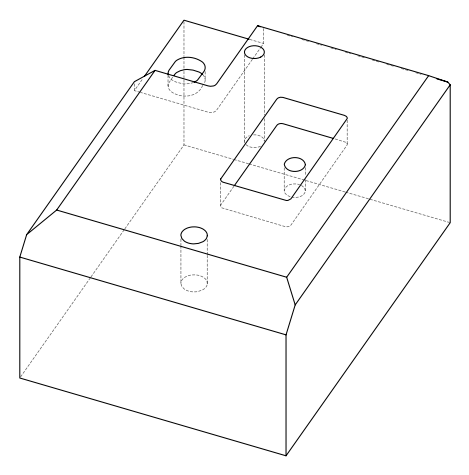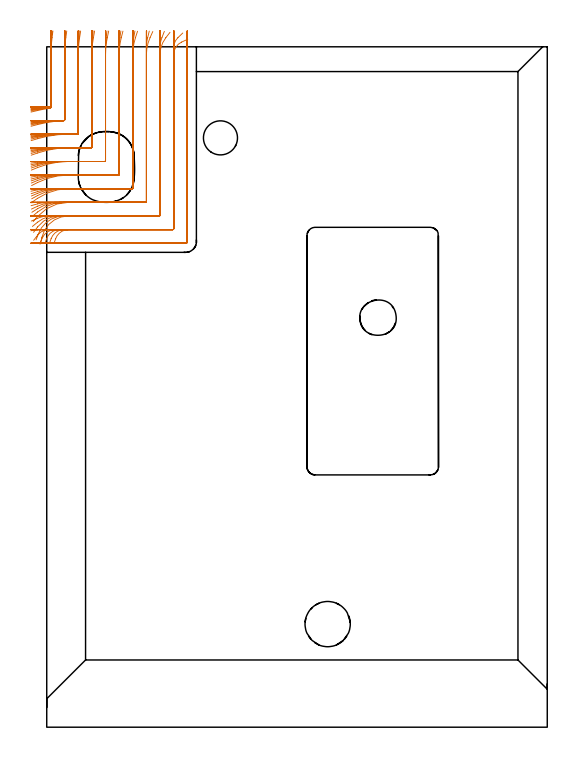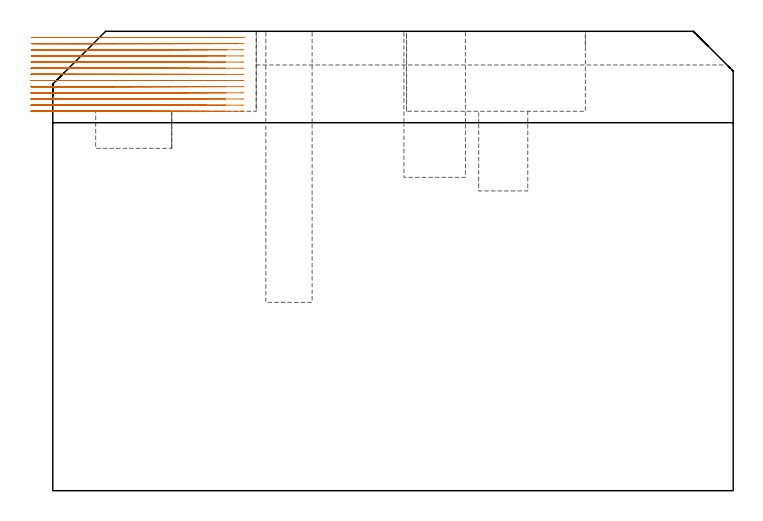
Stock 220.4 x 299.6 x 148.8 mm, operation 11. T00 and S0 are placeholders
(PLAN: 15 operations, 9 tool changes, 137.6 min)
(1 SPOT_DRILL | STEP1POCKET | NXT0321_9005460120000 | 0.04 min | 2846 mm3)
(2 SPOT_DRILL_1 | STEP1POCKET_2 | NXT0321_9005460120000 | 0.03 min | 2 mm3)
(3 DRILL_BLIND_HOLE_INTO_CENTER | STEP1POCKET | NXT0301_128 | 0.12 min | 2870 mm3)
(4 DRILL_BLIND_HOLE_INTO_CENTER_1 | STEP1POCKET_2 | NXT0301_065 | 0.36 min | 5993 mm3)
(5 DRILL_TO_ENLARGE_BLIND_HOLE | STEP1POCKET_2 | UGT0301_375 | 0.36 min | 9500 mm3)
(6 MILL_ROUGH_BLIND_HOLE_CONTOUR | STEP1POCKET | NXT0201_009 | Spiral | 1.48 min | 4505 mm3)
(7 AREA_MILL | FG_CHAMFER_SURFACE | UGT0205_001 | 10.72 min | 30631 mm3)
(8 AREA_MILL_1 | FG_CHAMFER_SURFACE_1 | UGT0205_001 | 19.07 min | 94105 mm3)
(9 AREA_MILL_2 | FG_CHAMFER_SURFACE_2 | UGT0205_001 | 4.98 min | 9544 mm3)
(10 AREA_MILL_3 | FG_CHAMFER_SURFACE_3 | UGT0205_001 | 11.14 min | 22278 mm3)
(11 MILL_CORNER_NOTCH_RECTANGULAR | CORNER_NOTCH_RECTANGULAR | NXT0201_009 | Follow Part, ap 2, ae 75% | 32.6 min | 152874 mm3)
(12 MILL_RECTANGULAR_POCKET | POCKET_RECTANGULAR_STRAIGHT | NXT0201_008 | Follow Part, ap 1.5, ae 75% | 54.92 min | 158095 mm3)
(13 MILL_RECTANGULAR_POCKET_1 | POCKET_RECTANGULAR_STRAIGHT_1 | NXT0201_012 | Follow Part, ap 4, ae 75% | 0.77 min | 7881 mm3)
(14 MILL_BLIND_HOLE_FROM_SOLID_MATERIAL | STEP1POCKET_1 | NXT0201_012 | Spiral | 0.82 min | 14716 mm3)
(15 BORE_BLIND_HOLE | STEP1POCKET_1 | UGT0332_076 | 0.2 min | 0 mm3)
(TOOL NXT0321_9005460120000 | NC Spot Drill, 142deg, 12mm, Carbide, Uncoated | D12 PA142 FL30 Z2)
(TOOL NXT0301_128 | Carbide Drill 12mm [861.1-1200-036A1-GP GC34] | D12 PA150 FL37.4 Z2)
(TOOL NXT0301_065 | Carbide Drill 9.4mm [860.1-0940-075A1-MM 2214] | D9.4 PA140 FL98 Z2)
(TOOL UGT0301_375 | Twist Drill Flat Bottom 15 mm | D15 PA180 FL120 Z2)
(TOOL NXT0201_009 | ENDMILL 8mm [2P460-0800-NA 1630] | D8 FL26 Z6)
(TOOL UGT0205_001 | Chamfer Mill 20 x 3 x 45 deg. | D20 FL50 Z2)
(TOOL NXT0201_008 | ENDMILL 6mm [2P460-0600-NA 1630] | D6 FL26 Z6)
(TOOL NXT0201_012 | ENDMILL 16mm [2P460-1600-NA 1630] | D16 FL38 Z6)
(TOOL UGT0332_076 | 19.75 mm Rough Boring Bar | D19.75)
(OP 11 MILL_CORNER_NOTCH_RECTANGULAR)
G17 G21 G94 G90
T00 M6
G54
G17 G0 G90 X-6.922 Y270.864 S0 M3
G43 Z158.8 H1
Z146.808
G94 G1 X-4. Y271.543 F250.
G2 X1.558 Y272.561 R60. F500.
G3 X1.9 Y272.953 R0.4
G1 Y296.224
G2 X2.355 Y303.6 R60.
G1 X2.724 Y306.577 F250.
G0 Z158.8
X-6.904 Y264.61
Z146.808
G1 X-4. Y265.365
G2 X7.519 Y267.061 R54. F500.
G3 X7.9 Y267.456 R0.4
G1 Y296.224
G2 X8.406 Y303.6 R54.
G1 X8.816 Y306.572 F250.
G0 Z158.8
X-6.877 Y258.29
Z146.808
G1 X-4. Y259.139
G2 X9.58 Y261.1 R48. F500.
G1 X13.504
G3 X13.9 Y261.496 R0.4
G1 Y296.224
G2 X14.47 Y303.6 R48.
G1 X14.931 Y306.564 F250.
G0 Z158.8
X-6.839 Y251.874
Z146.808
G1 X-4. Y252.844
G2 X9.58 Y255.1 R42. F500.
G1 X19.504
G3 X19.9 Y255.496 R0.4
G1 Y296.224
G2 X20.553 Y303.6 R42.
G1 X21.08 Y306.553 F250.
G0 Z158.8
X-6.778 Y245.309
Z146.808
G1 X-4. Y246.44
G2 X9.58 Y249.1 R36. F500.
G1 X25.503
G3 X25.9 Y249.497 R0.4
G1 Y296.224
G2 X26.664 Y303.6 R36.
G1 X27.278 Y306.536 F250.
G0 Z158.8
X-6.675 Y238.492
Z146.808
G1 X-4. Y239.85
G2 X9.58 Y243.1 R30. F500.
G1 X31.503
G3 X31.9 Y243.497 R0.4
G1 Y296.224
G2 X32.821 Y303.6 R30.
G1 X33.558 Y306.508 F250.
G0 Z158.8
X-6.474 Y231.191
Z146.808
G1 X-4. Y232.888
G2 X9.58 Y237.1 R24. F500.
G1 X37.503
G3 X37.9 Y237.497 R0.4
G1 Y296.224
G2 X39.061 Y303.6 R24.
G1 X39.983 Y306.455 F250.
G0 Z158.8
X-5.969 Y222.651
Z146.808
G1 X-4. Y224.914
G2 X9.58 Y231.1 R18. F500.
G1 X43.503
G3 X43.9 Y231.497 R0.4
G1 Y296.224
G2 X45.48 Y303.6 R18.
G1 X46.71 Y306.337 F250.
G0 Z158.8
X-2.785 Y212.787
Z146.808
G1 X-2.131 Y215.715
G2 X9.58 Y225.1 R12. F500.
G1 X49.503
G3 X49.9 Y225.497 R0.4
G1 Y296.224
G2 X52.434 Y303.6 R12.
G1 X54.278 Y305.966 F250.
G0 Z158.8
X3.423 Y213.686
Z146.808
G1 X3.923 Y215.1
G2 X9.58 Y219.1 R6. F500.
G1 X55.503
G3 X55.9 Y219.497 R0.4
G1 Y296.224
G2 X59.378 Y301.669 R6.
G1 X62.101 Y302.93 F250.
G0 Z158.8
X6.58 Y213.1
Z146.808
G1 X9.58
X61.2 F500.
G3 X61.9 Y213.8 R0.7
G1 Y296.224
Y299.224 F250.
G0 Z158.8
X-6.944 Y271.392
Z144.815
G1 X-4. Y271.971
G2 X1.545 Y272.795 R60. F500.
G3 X1.9 Y273.188 R0.4
G1 Y299.272
G2 X2.056 Y303.6 R60.
G1 X2.273 Y306.592 F250.
G0 Z158.8
X-6.93 Y265.199
Z144.815
G1 X-4. Y265.843
G2 X7.505 Y267.1 R54. F500.
G3 X7.9 Y267.496 R0.4
G1 Y299.272
G2 X8.074 Y303.6 R54.
G1 X8.314 Y306.59 F250.
G0 Z158.8
X-6.911 Y258.957
Z144.815
G1 X-4. Y259.681
G2 X7.584 Y261.1 R48. F500.
G1 X13.504
G3 X13.9 Y261.496 R0.4
G1 Y299.272
G2 X14.096 Y303.6 R48.
G1 X14.366 Y306.588 F250.
G0 Z158.8
X-6.884 Y252.643
Z144.815
G1 X-4. Y253.471
G2 X7.584 Y255.1 R42. F500.
G1 X19.504
G3 X19.9 Y255.496 R0.4
G1 Y299.272
G2 X20.124 Y303.6 R42.
G1 X20.433 Y306.584 F250.
G0 Z158.8
X-6.84 Y246.22
Z144.815
G1 X-4. Y247.185
G2 X7.584 Y249.1 R36. F500.
G1 X25.503
G3 X25.9 Y249.497 R0.4
G1 Y299.272
G2 X26.161 Y303.6 R36.
G1 X26.522 Y306.578 F250.
G0 Z158.8
X-6.767 Y239.615
Z144.815
G1 X-4. Y240.773
G2 X7.584 Y243.1 R30. F500.
G1 X31.503
G3 X31.9 Y243.497 R0.4
G1 Y299.272
G2 X32.214 Y303.6 R30.
G1 X32.647 Y306.569 F250.
G0 Z158.8
X-6.627 Y232.671
Z144.815
G1 X-4. Y234.119
G2 X7.584 Y237.1 R24. F500.
G1 X37.503
G3 X37.9 Y237.497 R0.4
G1 Y299.272
G2 X38.294 Y303.6 R24.
G1 X38.835 Y306.551 F250.
G0 Z158.8
X-6.296 Y224.947
Z144.815
G1 X-4. Y226.877
G2 X7.584 Y231.1 R18. F500.
G1 X43.503
G3 X43.9 Y231.497 R0.4
G1 Y299.272
G2 X44.428 Y303.6 R18.
G1 X45.149 Y306.512 F250.
G0 Z158.8
X-4.694 Y214.597
Z144.815
G1 X-3.62 Y217.398
G2 X7.584 Y225.1 R12. F500.
G1 X49.503
G3 X49.9 Y225.497 R0.4
G1 Y299.272
G2 X50.708 Y303.6 R12.
G1 X51.79 Y306.398 F250.
G0 Z158.8
X1.427 Y213.686
Z144.815
G1 X1.927 Y215.1
G2 X7.584 Y219.1 R6. F500.
G1 X55.503
G3 X55.9 Y219.497 R0.4
G1 Y299.272
G2 X57.743 Y303.598 R6.
G1 X59.906 Y305.677 F250.
G0 Z158.8
X4.584 Y213.1
Z144.815
G1 X7.584
X61.2 F500.
G3 X61.9 Y213.8 R0.7
G1 Y299.272
Y302.272 F250.
G0 Z158.8
X-6.961 Y271.848
Z142.823
G1 X-4. Y272.328
G2 X1.531 Y272.962 R60. F500.
G3 X1.9 Y273.357 R0.4
G1 Y302.903
G2 X1.904 Y303.6 R60.
G1 X1.939 Y306.6 F250.
G0 Z158.8
X-6.952 Y265.707
Z142.823
G1 X-4. Y266.241
G2 X5.596 Y267.1 R54. F500.
G1 X7.504
G3 X7.9 Y267.496 R0.4
G1 Y302.903
G2 X7.905 Y303.6 R54.
G1 X7.943 Y306.6 F250.
G0 Z158.8
X-6.939 Y259.531
Z142.823
G1 X-4. Y260.131
G2 X5.596 Y261.1 R48. F500.
G1 X13.504
G3 X13.9 Y261.496 R0.4
G1 Y302.903
G2 X13.905 Y303.6 R48.
G1 X13.949 Y306.6 F250.
G0 Z158.8
X-6.921 Y253.304
Z142.823
G1 X-4. Y253.989
G2 X5.596 Y255.1 R42. F500.
G1 X19.504
G3 X19.9 Y255.496 R0.4
G1 Y302.903
G2 X19.906 Y303.6 R42.
G1 X19.956 Y306.6 F250.
G0 Z158.8
X-6.891 Y246.998
Z142.823
G1 X-4. Y247.798
G2 X5.596 Y249.1 R36. F500.
G1 X25.503
G3 X25.9 Y249.497 R0.4
G1 Y302.903
G2 X25.907 Y303.6 R36.
G1 X25.965 Y306.599 F250.
G0 Z158.8
X-6.842 Y240.564
Z142.823
G1 X-4. Y241.524
G2 X5.596 Y243.1 R30. F500.
G1 X31.503
G3 X31.9 Y243.497 R0.4
G1 Y302.903
G2 X31.908 Y303.6 R30.
G1 X31.978 Y306.599 F250.
G0 Z158.8
X-6.75 Y233.899
Z142.823
G1 X-4. Y235.098
G2 X5.596 Y237.1 R24. F500.
G1 X37.503
G3 X37.9 Y237.497 R0.4
G1 Y302.903
G2 X37.91 Y303.6 R24.
G1 X37.997 Y306.599 F250.
G0 Z158.8
X-6.538 Y226.73
Z142.823
G1 X-4. Y228.329
G2 X5.596 Y231.1 R18. F500.
G1 X43.503
G3 X43.9 Y231.497 R0.4
G1 Y302.903
G2 X43.914 Y303.6 R18.
G1 X44.03 Y306.598 F250.
G0 Z158.8
X-5.801 Y217.906
Z142.823
G1 X-4. Y220.305
G2 X5.596 Y225.1 R12. F500.
G1 X49.503
G3 X49.9 Y225.497 R0.4
G1 Y302.903
G2 X49.92 Y303.6 R12.
G1 X50.095 Y306.595 F250.
G0 Z158.8
X-0.561 Y213.686
Z142.823
G1 X-0.061 Y215.1
G2 X5.596 Y219.1 R6. F500.
G1 X55.503
G3 X55.9 Y219.497 R0.4
G1 Y302.903
G2 X55.941 Y303.6 R6.
G1 X56.289 Y306.58 F250.
G0 Z158.8
X2.596 Y213.1
Z142.823
G1 X5.596
X61.2 F500.
G3 X61.9 Y213.8 R0.7
G1 Y302.903
Y305.903 F250.
G0 Z158.8
X-6.976 Y272.237
Z140.831
G1 X-4. Y272.617
G2 X1.518 Y273.064 R60. F500.
G3 X1.9 Y273.459 R0.4
G1 Y303.6
Y306.6 F250.
G0 Z158.8
X-6.97 Y266.141
Z140.831
G1 X-4. Y266.563
G2 X3.598 Y267.1 R54. F500.
G1 X7.504
G3 X7.9 Y267.496 R0.4
G1 Y273.459
Y303.6
Y306.6 F250.
G0 Z158.8
X-6.962 Y260.02
Z140.831
G1 X-4. Y260.495
G2 X3.598 Y261.1 R48. F500.
G1 X13.504
G3 X13.9 Y261.496 R0.4
G1 Y267.496
Y303.6
Y306.6 F250.
G0 Z158.8
X-6.951 Y253.864
Z140.831
G1 X-4. Y254.407
G2 X3.598 Y255.1 R42. F500.
G1 X19.504
G3 X19.9 Y255.496 R0.4
G1 Y261.496
Y303.6
Y306.6 F250.
G0 Z158.8
X-6.932 Y247.656
Z140.831
G1 X-4. Y248.289
G2 X3.598 Y249.1 R36. F500.
G1 X25.504
G3 X25.9 Y249.497 R0.4
G1 Y255.496
Y303.6
Y306.6 F250.
G0 Z158.8
X-6.902 Y241.362
Z140.831
G1 X-4. Y242.122
G2 X3.598 Y243.1 R30. F500.
G1 X31.503
G3 X31.9 Y243.497 R0.4
G1 Y249.497
Y303.6
Y306.6 F250.
G0 Z158.8
X-6.846 Y234.916
Z140.831
G1 X-4. Y235.866
G2 X3.598 Y237.1 R24. F500.
G1 X37.503
G3 X37.9 Y237.497 R0.4
G1 Y243.497
Y303.6
Y306.6 F250.
G0 Z158.8
X-6.72 Y228.151
Z140.831
G1 X-4. Y229.418
G2 X3.598 Y231.1 R18. F500.
G1 X43.503
G3 X43.9 Y231.497 R0.4
G1 Y237.497
Y303.6
X43.901 Y306.6 F250.
G0 Z158.8
X-6.322 Y220.489
Z140.831
G1 X-4. Y222.388
G2 X3.598 Y225.1 R12. F500.
G1 X49.503
G3 X49.9 Y225.497 R0.4
G1 Y231.497
Y303.6
X49.901 Y306.6 F250.
G0 Z158.8
X-3.103 Y212.8
Z140.831
G1 X-1.883 Y215.541
G2 X3.598 Y219.1 R6. F500.
G1 X55.503
G3 X55.9 Y219.497 R0.4
G1 Y225.497
Y303.6
X55.902 Y306.6 F250.
G0 Z158.8
X0.598 Y213.1
Z140.831
G1 X3.598
X61.2 F500.
G3 X61.9 Y213.8 R0.7
G1 Y303.596
Y306.596 F250.
G0 Z158.8
X-6.99 Y272.665
Z138.838
G1 X-4. Y272.906
G2 X0.824 Y273.1 R60. F500.
G1 X1.504
G3 X1.9 Y273.496 R0.4
G1 Y303.6
Y306.6 F250.
G0 Z158.8
X-6.988 Y266.616
Z138.838
G1 X-4. Y266.884
G2 X0.824 Y267.1 R54. F500.
G1 X7.504
G3 X7.9 Y267.496 R0.4
G1 Y303.6
Y306.6 F250.
G0 Z158.8
X-6.985 Y260.555
Z138.838
G1 X-4. Y260.857
G2 X0.824 Y261.1 R48. F500.
G1 X13.504
G3 X13.9 Y261.496 R0.4
G1 Y303.6
Y306.6 F250.
G0 Z158.8
X-6.98 Y254.477
Z138.838
G1 X-4. Y254.822
G2 X0.824 Y255.1 R42. F500.
G1 X19.504
G3 X19.9 Y255.496 R0.4
G1 Y303.6
Y306.6 F250.
G0 Z158.8
X-6.973 Y248.373
Z138.838
G1 X-4. Y248.775
G2 X0.824 Y249.1 R36. F500.
G1 X25.503
G3 X25.9 Y249.496 R0.4
G1 Y303.6
Y306.6 F250.
G0 Z158.8
X-6.961 Y242.227
Z138.838
G1 X-4. Y242.71
G2 X0.824 Y243.1 R30. F500.
G1 X31.503
G3 X31.9 Y243.497 R0.4
G1 Y303.6
Y306.6 F250.
G0 Z158.8
X-6.939 Y236.007
Z138.838
G1 X-4. Y236.61
G2 X0.824 Y237.1 R24. F500.
G1 X37.503
G3 X37.9 Y237.497 R0.4
G1 Y303.6
Y306.6 F250.
G0 Z158.8
X-6.89 Y229.637
Z138.838
G1 X-4. Y230.441
G2 X0.824 Y231.1 R18. F500.
G1 X43.503
G3 X43.9 Y231.497 R0.4
G1 Y303.6
Y306.6 F250.
G0 Z158.8
X-6.747 Y222.881
Z138.838
G1 X-4. Y224.088
G2 X0.824 Y225.1 R12. F500.
G1 X49.503
G3 X49.9 Y225.497 R0.4
G1 Y303.6
Y306.6 F250.
G0 Z158.8
X-5.754 Y214.413
Z138.838
G1 X-3.913 Y216.782
G2 X0.824 Y219.1 R6. F500.
G1 X55.503
G3 X55.9 Y219.497 R0.4
G1 Y303.6
Y306.6 F250.
G0 Z158.8
X-2.176 Y213.1
Z138.838
G1 X0.824
X61.2 F500.
G3 X61.9 Y213.8 R0.7
G1 Y303.6
Y306.6 F250.
G0 Z158.8
X-7. Y273.05
Z136.846
G1 X-4. Y273.094
G2 X-3.134 Y273.1 R60. F500.
G1 X1.504
G3 X1.9 Y273.496 R0.4
G1 Y303.6
Y306.6 F250.
G0 Z158.8
X-7. Y267.045
Z136.846
G1 X-4. Y267.093
G2 X-3.134 Y267.1 R54. F500.
G1 X7.504
G3 X7.9 Y267.496 R0.4
G1 Y303.6
Y306.6 F250.
G0 Z158.8
X-7. Y261.038
Z136.846
G1 X-4. Y261.092
G2 X-3.134 Y261.1 R48. F500.
G1 X13.504
G3 X13.9 Y261.496 R0.4
G1 Y303.6
Y306.6 F250.
G0 Z158.8
X-6.999 Y255.029
Z136.846
G1 X-4. Y255.091
G2 X-3.134 Y255.1 R42. F500.
G1 X19.504
G3 X19.9 Y255.496 R0.4
G1 Y303.6
Y306.6 F250.
G0 Z158.8
X-6.999 Y249.017
Z136.846
G1 X-4. Y249.09
G2 X-3.134 Y249.1 R36. F500.
G1 X25.504
G3 X25.9 Y249.497 R0.4
G1 Y303.6
Y306.6 F250.
G0 Z158.8
X-6.999 Y243.001
Z136.846
G1 X-4. Y243.088
G2 X-3.134 Y243.1 R30. F500.
G1 X31.503
G3 X31.9 Y243.497 R0.4
G1 Y303.6
Y306.6 F250.
G0 Z158.8
X-6.998 Y236.976
Z136.846
G1 X-4. Y237.084
G2 X-3.134 Y237.1 R24. F500.
G1 X37.503
G3 X37.9 Y237.497 R0.4
G1 Y303.6
Y306.6 F250.
G0 Z158.8
X-6.997 Y230.935
Z136.846
G1 X-4. Y231.079
G2 X-3.134 Y231.1 R18. F500.
G1 X43.503
G3 X43.9 Y231.497 R0.4
G1 Y303.6
Y306.6 F250.
G0 Z158.8
X-6.992 Y224.852
Z136.846
G1 X-4. Y225.069
G2 X-3.134 Y225.1 R12. F500.
G1 X49.503
G3 X49.9 Y225.497 R0.4
G1 Y303.6
Y306.6 F250.
G0 Z158.8
X-6.969 Y218.604
Z136.846
G1 X-4. Y219.037
G2 X-3.134 Y219.1 R6. F500.
G1 X55.503
G3 X55.9 Y219.497 R0.4
G1 Y303.6
Y306.6 F250.
G0 Z158.8
X-6.134 Y213.1
Z136.846
G1 X-3.134
X61.2 F500.
G3 X61.9 Y213.8 R0.7
G1 Y303.6
Y306.6 F250.
G0 Z158.8
X-7. Y273.099
Z134.854
G1 X-4. Y273.1
X1.504 F500.
G3 X1.9 Y273.496 R0.4
G1 Y303.6
Y306.6 F250.
G0 Z158.8
X-7. Y267.099
Z134.854
G1 X-4. Y267.1
X1.504 F500.
X7.504
G3 X7.9 Y267.496 R0.4
G1 Y303.6
Y306.6 F250.
G0 Z158.8
X-7. Y261.099
Z134.854
G1 X-4. Y261.1
X7.504 F500.
X13.504
G3 X13.9 Y261.496 R0.4
G1 Y303.6
Y306.6 F250.
G0 Z158.8
X-7. Y255.098
Z134.854
G1 X-4. Y255.1
X13.504 F500.
X19.504
G3 X19.9 Y255.496 R0.4
G1 Y303.6
Y306.6 F250.
G0 Z158.8
X-7. Y249.098
Z134.854
G1 X-4. Y249.1
X19.504 F500.
X25.504
G3 X25.9 Y249.496 R0.4
G1 Y303.6
Y306.6 F250.
G0 Z158.8
X-7. Y243.098
Z134.854
G1 X-4. Y243.1
X25.504 F500.
X31.503
G3 X31.9 Y243.497 R0.4
G1 Y303.6
Y306.6 F250.
G0 Z158.8
X-7. Y237.097
Z134.854
G1 X-4. Y237.1
X31.503 F500.
X37.503
G3 X37.9 Y237.497 R0.4
G1 Y303.6
Y306.6 F250.
G0 Z158.8
X-7. Y231.096
Z134.854
G1 X-4. Y231.1
X37.503 F500.
X43.503
G3 X43.9 Y231.497 R0.4
G1 Y303.6
Y306.6 F250.
G0 Z158.8
X-7. Y225.094
Z134.854
G1 X-4. Y225.1
X43.503 F500.
X49.503
G3 X49.9 Y225.497 R0.4
G1 Y303.6
Y306.6 F250.
G0 Z158.8
X-7. Y219.089
Z134.854
G1 X-4. Y219.1
X49.503 F500.
X55.503
G3 X55.9 Y219.497 R0.4
G1 Y303.6
Y306.6 F250.
G0 Z158.8
X-6.978 Y213.1
Z134.854
G1 X-3.978
X61.2 F500.
G3 X61.9 Y213.8 R0.7
G1 Y303.6
Y306.6 F250.
G0 Z158.8
X-7. Y273.1
Z132.862
G1 X-4.
X1.504 F500.
G3 X1.9 Y273.496 R0.4
G1 Y303.6
Y306.6 F250.
G0 Z158.8
X-7. Y267.1
Z132.862
G1 X-4.
X7.504 F500.
G3 X7.9 Y267.496 R0.4
G1 Y303.6
Y306.6 F250.
G0 Z158.8
X-7. Y261.1
Z132.862
G1 X-4.
X13.504 F500.
G3 X13.9 Y261.496 R0.4
G1 Y303.6
Y306.6 F250.
G0 Z158.8
X-7. Y255.1
Z132.862
G1 X-4.
X19.504 F500.
G3 X19.9 Y255.496 R0.4
G1 Y303.6
Y306.6 F250.
G0 Z158.8
X-7. Y249.1
Z132.862
G1 X-4.
X25.504 F500.
G3 X25.9 Y249.497 R0.4
G1 Y303.6
Y306.6 F250.
G0 Z158.8
X-7. Y243.1
Z132.862
G1 X-4.
X31.503 F500.
G3 X31.9 Y243.497 R0.4
G1 Y303.6
Y306.6 F250.
G0 Z158.8
X-7. Y237.1
Z132.862
G1 X-4.
X37.503 F500.
G3 X37.9 Y237.497 R0.4
G1 Y303.6
Y306.6 F250.
G0 Z158.8
X-7. Y231.1
Z132.862
G1 X-4.
X43.503 F500.
G3 X43.9 Y231.497 R0.4
G1 Y303.6
Y306.6 F250.
G0 Z158.8
X-7. Y225.1
Z132.862
G1 X-4.
X49.503 F500.
G3 X49.9 Y225.497 R0.4
G1 Y303.6
Y306.6 F250.
G0 Z158.8
X-7. Y219.1
Z132.862
G1 X-4.
X55.503 F500.
G3 X55.9 Y219.497 R0.4
G1 Y303.6
Y306.6 F250.
G0 Z158.8
X-7. Y213.1
Z132.862
G1 X-4.
X61.2 F500.
G3 X61.9 Y213.8 R0.7
G1 Y303.6
Y306.6 F250.
G0 Z158.8
X-7. Y273.1
Z130.869
G1 X-4.
X1.504 F500.
G3 X1.9 Y273.496 R0.4
G1 Y303.6
Y306.6 F250.
G0 Z158.8
X-7. Y267.1
Z130.869
G1 X-4.
X7.504 F500.
G3 X7.9 Y267.496 R0.4
G1 Y303.6
Y306.6 F250.
G0 Z158.8
X-7. Y261.1
Z130.869
G1 X-4.
X13.504 F500.
G3 X13.9 Y261.496 R0.4
G1 Y303.6
Y306.6 F250.
G0 Z158.8
X-7. Y255.1
Z130.869
G1 X-4.
X19.504 F500.
G3 X19.9 Y255.496 R0.4
G1 Y303.6
Y306.6 F250.
G0 Z158.8
X-7. Y249.1
Z130.869
G1 X-4.
X25.504 F500.
G3 X25.9 Y249.496 R0.4
G1 Y303.6
Y306.6 F250.
G0 Z158.8
X-7. Y243.1
Z130.869
G1 X-4.
X31.503 F500.
G3 X31.9 Y243.497 R0.4
G1 Y303.6
Y306.6 F250.
G0 Z158.8
X-7. Y237.1
Z130.869
G1 X-4.
X37.503 F500.
G3 X37.9 Y237.497 R0.4
G1 Y303.6
Y306.6 F250.
G0 Z158.8
X-7. Y231.1
Z130.869
G1 X-4.
X43.503 F500.
G3 X43.9 Y231.497 R0.4
G1 Y303.6
Y306.6 F250.
G0 Z158.8
X-7. Y225.1
Z130.869
G1 X-4.
X49.503 F500.
G3 X49.9 Y225.497 R0.4
G1 Y303.6
Y306.6 F250.
G0 Z158.8
X-7. Y219.1
Z130.869
G1 X-4.
X55.503 F500.
G3 X55.9 Y219.497 R0.4
G1 Y303.6
Y306.6 F250.
G0 Z158.8
X-7. Y213.1
Z130.869
G1 X-4.
X61.2 F500.
G3 X61.9 Y213.8 R0.7
G1 Y303.6
Y306.6 F250.
G0 Z158.8
X-7. Y273.1
Z128.877
G1 X-4.
X1.504 F500.
G3 X1.9 Y273.496 R0.4
G1 Y303.6
Y306.6 F250.
G0 Z158.8
X-7. Y267.1
Z128.877
G1 X-4.
X7.504 F500.
G3 X7.9 Y267.496 R0.4
G1 Y303.6
Y306.6 F250.
G0 Z158.8
X-7. Y261.1
Z128.877
G1 X-4.
X13.504 F500.
G3 X13.9 Y261.496 R0.4
G1 Y303.6
Y306.6 F250.
G0 Z158.8
X-7. Y255.1
Z128.877
G1 X-4.
X19.504 F500.
G3 X19.9 Y255.496 R0.4
G1 Y303.6
Y306.6 F250.
G0 Z158.8
X-7. Y249.1
Z128.877
G1 X-4.
X25.504 F500.
G3 X25.9 Y249.496 R0.4
G1 Y303.6
Y306.6 F250.
G0 Z158.8
X-7. Y243.1
Z128.877
G1 X-4.
X31.503 F500.
G3 X31.9 Y243.497 R0.4
G1 Y303.6
Y306.6 F250.
G0 Z158.8
X-7. Y237.1
Z128.877
G1 X-4.
X37.503 F500.
G3 X37.9 Y237.497 R0.4
G1 Y303.6
Y306.6 F250.
G0 Z158.8
X-7. Y231.1
Z128.877
G1 X-4.
X43.503 F500.
G3 X43.9 Y231.497 R0.4
G1 Y303.6
Y306.6 F250.
G0 Z158.8
X-7. Y225.1
Z128.877
G1 X-4.
X49.503 F500.
G3 X49.9 Y225.497 R0.4
G1 Y303.6
Y306.6 F250.
G0 Z158.8
X-7. Y219.1
Z128.877
G1 X-4.
X55.503 F500.
G3 X55.9 Y219.497 R0.4
G1 Y303.6
Y306.6 F250.
G0 Z158.8
X-7. Y213.1
Z128.877
G1 X-4.
X61.2 F500.
G3 X61.9 Y213.8 R0.7
G1 Y303.6
Y306.6 F250.
G0 Z158.8
X-7. Y273.1
Z126.885
G1 X-4.
X1.504 F500.
G3 X1.9 Y273.496 R0.4
G1 Y303.6
Y306.6 F250.
G0 Z158.8
X-7. Y267.1
Z126.885
G1 X-4.
X7.504 F500.
G3 X7.9 Y267.496 R0.4
G1 Y303.6
Y306.6 F250.
G0 Z158.8
X-7. Y261.1
Z126.885
G1 X-4.
X13.504 F500.
G3 X13.9 Y261.496 R0.4
G1 Y303.6
Y306.6 F250.
G0 Z158.8
X-7. Y255.1
Z126.885
G1 X-4.
X19.504 F500.
G3 X19.9 Y255.496 R0.4
G1 Y303.6
Y306.6 F250.
G0 Z158.8
X-7. Y249.1
Z126.885
G1 X-4.
X25.504 F500.
G3 X25.9 Y249.496 R0.4
G1 Y303.6
Y306.6 F250.
G0 Z158.8
X-7. Y243.1
Z126.885
G1 X-4.
X31.503 F500.
G3 X31.9 Y243.497 R0.4
G1 Y303.6
Y306.6 F250.
G0 Z158.8
X-7. Y237.1
Z126.885
G1 X-4.
X37.503 F500.
G3 X37.9 Y237.497 R0.4
G1 Y303.6
Y306.6 F250.
G0 Z158.8
X-7. Y231.1
Z126.885
G1 X-4.
X43.503 F500.
G3 X43.9 Y231.497 R0.4
G1 Y303.6
Y306.6 F250.
G0 Z158.8
X-7. Y225.1
Z126.885
G1 X-4.
X49.503 F500.
G3 X49.9 Y225.497 R0.4
G1 Y303.6
Y306.6 F250.
G0 Z158.8
X-7. Y219.1
Z126.885
G1 X-4.
X55.503 F500.
G3 X55.9 Y219.497 R0.4
G1 Y303.6
Y306.6 F250.
G0 Z158.8
X-7. Y213.1
Z126.885
G1 X-4.
X61.2 F500.
G3 X61.9 Y213.8 R0.7
G1 Y303.6
Y306.6 F250.
G0 Z158.8
X-7. Y273.1
Z124.892
G1 X-4.
X1.504 F500.
G3 X1.9 Y273.496 R0.4
G1 Y303.6
Y306.6 F250.
G0 Z158.8
X-7. Y267.1
Z124.892
G1 X-4.
X7.504 F500.
G3 X7.9 Y267.496 R0.4
G1 Y303.6
Y306.6 F250.
G0 Z158.8
X-7. Y261.1
Z124.892
G1 X-4.
X13.504 F500.
G3 X13.9 Y261.496 R0.4
G1 Y303.6
Y306.6 F250.
G0 Z158.8
X-7. Y255.1
Z124.892
G1 X-4.
X19.504 F500.
G3 X19.9 Y255.496 R0.4
G1 Y303.6
Y306.6 F250.
G0 Z158.8
X-7. Y249.1
Z124.892
G1 X-4.
X25.504 F500.
G3 X25.9 Y249.496 R0.4
G1 Y303.6
Y306.6 F250.
G0 Z158.8
X-7. Y243.1
Z124.892
G1 X-4.
X31.503 F500.
G3 X31.9 Y243.497 R0.4
G1 Y303.6
Y306.6 F250.
G0 Z158.8
X-7. Y237.1
Z124.892
G1 X-4.
X37.503 F500.
G3 X37.9 Y237.497 R0.4
G1 Y303.6
Y306.6 F250.
G0 Z158.8
X-7. Y231.1
Z124.892
G1 X-4.
X43.503 F500.
G3 X43.9 Y231.497 R0.4
G1 Y303.6
Y306.6 F250.
G0 Z158.8
X-7. Y225.1
Z124.892
G1 X-4.
X49.503 F500.
G3 X49.9 Y225.497 R0.4
G1 Y303.6
Y306.6 F250.
G0 Z158.8
X-7. Y219.1
Z124.892
G1 X-4.
X55.503 F500.
G3 X55.9 Y219.497 R0.4
G1 Y303.6
Y306.6 F250.
G0 Z158.8
X-7. Y213.1
Z124.892
G1 X-4.
X61.2 F500.
G3 X61.9 Y213.8 R0.7
G1 Y303.6
Y306.6 F250.
G0 Z158.8
X-7. Y273.1
Z122.9
G1 X-4.
X1.504 F500.
G3 X1.9 Y273.496 R0.4
G1 Y303.6
Y306.6 F250.
G0 Z158.8
X-7. Y267.1
Z122.9
G1 X-4.
X7.504 F500.
G3 X7.9 Y267.496 R0.4
G1 Y303.6
Y306.6 F250.
G0 Z158.8
X-7. Y261.1
Z122.9
G1 X-4.
X13.504 F500.
G3 X13.9 Y261.496 R0.4
G1 Y303.6
Y306.6 F250.
G0 Z158.8
X-7. Y255.1
Z122.9
G1 X-4.
X19.504 F500.
G3 X19.9 Y255.496 R0.4
G1 Y303.6
Y306.6 F250.
G0 Z158.8
X-7. Y249.1
Z122.9
G1 X-4.
X25.503 F500.
G3 X25.9 Y249.497 R0.4
G1 Y303.6
Y306.6 F250.
G0 Z158.8
X-7. Y243.1
Z122.9
G1 X-4.
X31.503 F500.
G3 X31.9 Y243.497 R0.4
G1 Y303.6
Y306.6 F250.
G0 Z158.8
X-7. Y237.1
Z122.9
G1 X-4.
X37.503 F500.
G3 X37.9 Y237.497 R0.4
G1 Y303.6
Y306.6 F250.
G0 Z158.8
X-7. Y231.1
Z122.9
G1 X-4.
X43.503 F500.
G3 X43.9 Y231.497 R0.4
G1 Y303.6
Y306.6 F250.
G0 Z158.8
X-7. Y225.1
Z122.9
G1 X-4.
X49.503 F500.
G3 X49.9 Y225.497 R0.4
G1 Y303.6
Y306.6 F250.
G0 Z158.8
X-7. Y219.1
Z122.9
G1 X-4.
X55.503 F500.
G3 X55.9 Y219.497 R0.4
G1 Y303.6
Y306.6 F250.
G0 Z158.8
X-7. Y213.1
Z122.9
G1 X-4.
X61.2 F500.
G3 X61.9 Y213.8 R0.7
G1 Y303.6
Y306.6 F250.
G0 Z158.8
M5
M2
